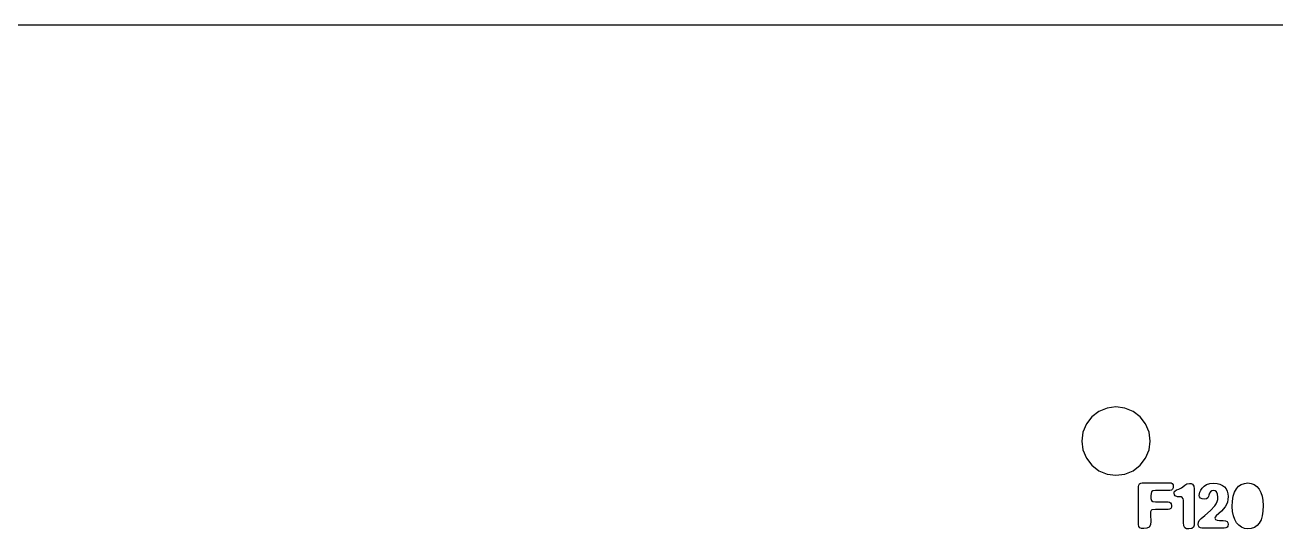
# Model space of a CAD drawing. Header units: metres. Extents: x 836 to 1034, y -1776 to -1453.
# Drawn here: x 891.3 to 946.2, y -1475.3 to -1453.2 of the extents above; entities that cross this region are included whole.
import ezdxf

# ---------------------------------------------------------------- set-up
doc = ezdxf.new("R2010")
doc.units = ezdxf.units.M

msp = doc.modelspace()

# ---------------------------------------------------------------- linework, layer by layer
at = {"layer": 'COMPONENT4'}
for p, q in [((940.215, -1473.281, 0), (940.263, -1473.245, 0)), ((940.263, -1473.245, 0), (940.32, -1473.233, 0)), ((940.32, -1473.233, 0), (941.539, -1473.233, 0)), ((941.539, -1473.233, 0), (941.597, -1473.243, 0)), ((941.597, -1473.243, 0), (941.646, -1473.272, 0)), ((941.646, -1473.272, 0), (941.68, -1473.322, 0)), ((942.285, -1473.288, 0), (942.408, -1473.264, 0)), ((942.408, -1473.264, 0), (942.48, -1473.273, 0)), ((943.153, -1473.312, 0), (943.292, -1473.263, 0)), ((943.292, -1473.263, 0), (943.463, -1473.247, 0)), ((943.463, -1473.247, 0), (943.61, -1473.259, 0)), ((943.61, -1473.259, 0), (943.737, -1473.293, 0)), ((944.671, -1473.309, 0), (944.807, -1473.261, 0)), ((944.807, -1473.261, 0), (944.962, -1473.244, 0)), ((944.962, -1473.244, 0), (945.11, -1473.262, 0)), ((945.11, -1473.262, 0), (945.242, -1473.315, 0)), ((940.173, -1473.391, 0), (940.184, -1473.333, 0)), ((940.173, -1475.067, 0), (940.173, -1473.391, 0)), ((940.184, -1473.333, 0), (940.215, -1473.281, 0)), ((940.715, -1473.7, 0), (940.709, -1473.804, 0)), ((940.709, -1473.804, 0), (940.711, -1473.93, 0)), ((940.74, -1473.625, 0), (940.715, -1473.7, 0)), ((940.8, -1473.581, 0), (940.74, -1473.625, 0)), ((940.912, -1473.566, 0), (940.8, -1473.581, 0)), ((941.539, -1473.566, 0), (940.912, -1473.566, 0)), ((941.606, -1473.554, 0), (941.539, -1473.566, 0)), ((941.654, -1473.518, 0), (941.606, -1473.554, 0)), ((941.682, -1473.462, 0), (941.654, -1473.518, 0)), ((941.68, -1473.322, 0), (941.692, -1473.391, 0)), ((941.692, -1473.391, 0), (941.682, -1473.462, 0)), ((941.727, -1473.686, 0), (941.734, -1473.637, 0)), ((941.738, -1473.766, 0), (941.727, -1473.686, 0)), ((941.734, -1473.637, 0), (941.755, -1473.6, 0)), ((941.77, -1473.813, 0), (941.738, -1473.766, 0)), ((941.755, -1473.6, 0), (941.828, -1473.549, 0)), ((941.87, -1473.846, 0), (941.77, -1473.813, 0)), ((941.828, -1473.549, 0), (941.933, -1473.509, 0)), ((941.933, -1473.509, 0), (942.05, -1473.458, 0)), ((942.05, -1473.458, 0), (942.116, -1473.408, 0)), ((942.116, -1473.408, 0), (942.191, -1473.343, 0)), ((942.191, -1473.343, 0), (942.285, -1473.288, 0)), ((942.48, -1473.273, 0), (942.532, -1473.298, 0)), ((942.532, -1473.298, 0), (942.569, -1473.336, 0)), ((942.569, -1473.336, 0), (942.593, -1473.384, 0)), ((942.593, -1473.384, 0), (942.612, -1473.503, 0)), ((942.612, -1473.503, 0), (942.613, -1473.634, 0)), ((942.613, -1473.634, 0), (942.613, -1474.947, 0)), ((942.824, -1473.786, 0), (942.854, -1473.642, 0)), ((942.839, -1473.857, 0), (942.824, -1473.786, 0)), ((942.854, -1473.642, 0), (942.894, -1473.552, 0)), ((942.894, -1473.552, 0), (942.956, -1473.464, 0)), ((942.956, -1473.464, 0), (943.042, -1473.382, 0)), ((943.042, -1473.382, 0), (943.153, -1473.312, 0)), ((943.252, -1473.774, 0), (943.235, -1473.842, 0)), ((943.279, -1473.696, 0), (943.252, -1473.774, 0)), ((943.323, -1473.632, 0), (943.279, -1473.696, 0)), ((943.381, -1473.589, 0), (943.323, -1473.632, 0)), ((943.452, -1473.575, 0), (943.381, -1473.589, 0)), ((943.522, -1473.59, 0), (943.452, -1473.575, 0)), ((943.587, -1473.638, 0), (943.522, -1473.59, 0)), ((943.633, -1473.729, 0), (943.587, -1473.638, 0)), ((943.651, -1473.868, 0), (943.633, -1473.729, 0)), ((943.737, -1473.293, 0), (943.846, -1473.347, 0)), ((943.846, -1473.347, 0), (943.935, -1473.417, 0)), ((943.935, -1473.417, 0), (944.005, -1473.503, 0)), ((944.005, -1473.503, 0), (944.055, -1473.603, 0)), ((944.055, -1473.603, 0), (944.086, -1473.715, 0)), ((944.086, -1473.715, 0), (944.096, -1473.834, 0)), ((944.323, -1473.827, 0), (944.379, -1473.649, 0)), ((944.379, -1473.649, 0), (944.456, -1473.504, 0)), ((944.456, -1473.504, 0), (944.554, -1473.39, 0)), ((944.554, -1473.39, 0), (944.671, -1473.309, 0)), ((945.242, -1473.315, 0), (945.357, -1473.4, 0)), ((945.357, -1473.4, 0), (945.453, -1473.514, 0)), ((945.453, -1473.514, 0), (945.53, -1473.656, 0)), ((945.53, -1473.656, 0), (945.587, -1473.825, 0)), ((940.711, -1473.93, 0), (940.731, -1474.012, 0)), ((940.731, -1474.012, 0), (940.792, -1474.057, 0)), ((940.792, -1474.057, 0), (940.912, -1474.07, 0)), ((940.912, -1474.07, 0), (941.463, -1474.07, 0)), ((941.463, -1474.07, 0), (941.521, -1474.08, 0)), ((941.521, -1474.08, 0), (941.57, -1474.108, 0)), ((941.577, -1474.357, 0), (941.53, -1474.392, 0)), ((941.57, -1474.108, 0), (941.604, -1474.159, 0)), ((941.606, -1474.303, 0), (941.577, -1474.357, 0)), ((941.604, -1474.159, 0), (941.615, -1474.234, 0)), ((941.615, -1474.234, 0), (941.606, -1474.303, 0)), ((941.987, -1473.849, 0), (941.87, -1473.846, 0)), ((942.04, -1473.856, 0), (941.987, -1473.849, 0)), ((942.079, -1473.88, 0), (942.04, -1473.856, 0)), ((942.119, -1473.935, 0), (942.079, -1473.88, 0)), ((942.135, -1473.993, 0), (942.119, -1473.935, 0)), ((942.138, -1474.132, 0), (942.135, -1473.993, 0)), ((942.138, -1474.982, 0), (942.138, -1474.132, 0)), ((942.884, -1473.911, 0), (942.839, -1473.857, 0)), ((942.959, -1473.945, 0), (942.884, -1473.911, 0)), ((943.065, -1473.956, 0), (942.959, -1473.945, 0)), ((943.148, -1473.942, 0), (943.065, -1473.956, 0)), ((943.202, -1473.9, 0), (943.148, -1473.942, 0)), ((943.235, -1473.842, 0), (943.202, -1473.9, 0)), ((943.326, -1474.451, 0), (943.506, -1474.251, 0)), ((943.506, -1474.251, 0), (943.569, -1474.156, 0)), ((943.569, -1474.156, 0), (943.615, -1474.061, 0)), ((943.615, -1474.061, 0), (943.642, -1473.965, 0)), ((943.642, -1473.965, 0), (943.651, -1473.868, 0)), ((943.963, -1474.291, 0), (943.799, -1474.482, 0)), ((944.021, -1474.191, 0), (943.963, -1474.291, 0)), ((944.063, -1474.084, 0), (944.021, -1474.191, 0)), ((944.088, -1473.967, 0), (944.063, -1474.084, 0)), ((944.096, -1473.834, 0), (944.088, -1473.967, 0)), ((944.279, -1474.279, 0), (944.29, -1474.037, 0)), ((944.291, -1474.489, 0), (944.279, -1474.279, 0)), ((944.29, -1474.037, 0), (944.323, -1473.827, 0)), ((945.587, -1473.825, 0), (945.622, -1474.017, 0)), ((945.622, -1474.017, 0), (945.634, -1474.232, 0)), ((945.634, -1474.232, 0), (945.623, -1474.475, 0)), ((940.698, -1474.501, 0), (940.695, -1474.659, 0)), ((940.695, -1474.659, 0), (940.704, -1474.923, 0)), ((940.718, -1474.454, 0), (940.698, -1474.501, 0)), ((940.755, -1474.424, 0), (940.718, -1474.454, 0)), ((940.912, -1474.404, 0), (940.755, -1474.424, 0)), ((941.463, -1474.404, 0), (940.912, -1474.404, 0)), ((941.53, -1474.392, 0), (941.463, -1474.404, 0)), ((942.797, -1474.966, 0), (942.832, -1474.892, 0)), ((942.832, -1474.892, 0), (942.917, -1474.805, 0)), ((942.917, -1474.805, 0), (943.076, -1474.672, 0)), ((943.076, -1474.672, 0), (943.326, -1474.451, 0)), ((943.528, -1474.738, 0), (943.516, -1474.79, 0)), ((943.516, -1474.79, 0), (943.54, -1474.848, 0)), ((943.575, -1474.684, 0), (943.528, -1474.738, 0)), ((943.54, -1474.848, 0), (943.609, -1474.878, 0)), ((943.799, -1474.482, 0), (943.575, -1474.684, 0)), ((943.609, -1474.878, 0), (943.723, -1474.888, 0)), ((943.723, -1474.888, 0), (943.885, -1474.889, 0)), ((943.885, -1474.889, 0), (943.987, -1474.901, 0)), ((943.987, -1474.901, 0), (944.051, -1474.938, 0)), ((944.329, -1474.679, 0), (944.291, -1474.489, 0)), ((944.388, -1474.845, 0), (944.329, -1474.679, 0)), ((944.467, -1474.985, 0), (944.388, -1474.845, 0)), ((945.538, -1474.86, 0), (945.463, -1475.001, 0)), ((945.591, -1474.685, 0), (945.538, -1474.86, 0)), ((945.623, -1474.475, 0), (945.591, -1474.685, 0)), ((940.185, -1475.155, 0), (940.173, -1475.067, 0)), ((940.223, -1475.208, 0), (940.185, -1475.155, 0)), ((940.292, -1475.234, 0), (940.223, -1475.208, 0)), ((940.402, -1475.243, 0), (940.292, -1475.234, 0)), ((940.538, -1475.23, 0), (940.402, -1475.243, 0)), ((940.632, -1475.181, 0), (940.538, -1475.23, 0)), ((940.686, -1475.084, 0), (940.632, -1475.181, 0)), ((940.704, -1474.923, 0), (940.686, -1475.084, 0)), ((942.151, -1475.125, 0), (942.138, -1474.982, 0)), ((942.194, -1475.208, 0), (942.151, -1475.125, 0)), ((942.268, -1475.248, 0), (942.194, -1475.208, 0)), ((942.378, -1475.258, 0), (942.268, -1475.248, 0)), ((942.502, -1475.24, 0), (942.378, -1475.258, 0)), ((942.573, -1475.186, 0), (942.502, -1475.24, 0)), ((942.606, -1475.091, 0), (942.573, -1475.186, 0)), ((942.613, -1474.947, 0), (942.606, -1475.091, 0)), ((942.789, -1475.059, 0), (942.797, -1474.966, 0)), ((942.799, -1475.127, 0), (942.789, -1475.059, 0)), ((942.83, -1475.179, 0), (942.799, -1475.127, 0)), ((942.88, -1475.212, 0), (942.83, -1475.179, 0)), ((942.947, -1475.223, 0), (942.88, -1475.212, 0)), ((943.92, -1475.223, 0), (942.947, -1475.223, 0)), ((943.992, -1475.213, 0), (943.92, -1475.223, 0)), ((944.048, -1475.185, 0), (943.992, -1475.213, 0)), ((944.084, -1475.133, 0), (944.048, -1475.185, 0)), ((944.051, -1474.938, 0), (944.085, -1474.991, 0)), ((944.096, -1475.053, 0), (944.084, -1475.133, 0)), ((944.085, -1474.991, 0), (944.096, -1475.053, 0)), ((944.564, -1475.097, 0), (944.467, -1474.985, 0)), ((944.679, -1475.18, 0), (944.564, -1475.097, 0)), ((944.81, -1475.231, 0), (944.679, -1475.18, 0)), ((944.953, -1475.249, 0), (944.81, -1475.231, 0)), ((945.113, -1475.233, 0), (944.953, -1475.249, 0)), ((945.251, -1475.187, 0), (945.113, -1475.233, 0)), ((945.368, -1475.109, 0), (945.251, -1475.187, 0)), ((945.463, -1475.001, 0), (945.368, -1475.109, 0))]:
    msp.add_line(p, q, dxfattribs=at)
at = {"layer": 'GROUP0'}
msp.add_line((1008.179, -1453.179, 0), (862.179, -1453.179, 0), dxfattribs=at)
at = {"layer": 'GROUP1'}
for p, q in [((938.791, -1469.959, 0), (938.429, -1470.109, 0)), ((939.179, -1469.908, 0), (938.791, -1469.959, 0)), ((939.567, -1469.959, 0), (939.179, -1469.908, 0)), ((939.929, -1470.109, 0), (939.567, -1469.959, 0)), ((938.119, -1470.347, 0), (937.88, -1470.658, 0)), ((938.429, -1470.109, 0), (938.119, -1470.347, 0)), ((940.24, -1470.347, 0), (939.929, -1470.109, 0)), ((940.478, -1470.658, 0), (940.24, -1470.347, 0)), ((937.73, -1471.02, 0), (937.679, -1471.408, 0)), ((937.88, -1470.658, 0), (937.73, -1471.02, 0)), ((940.628, -1471.02, 0), (940.478, -1470.658, 0)), ((940.679, -1471.408, 0), (940.628, -1471.02, 0)), ((937.679, -1471.408, 0), (937.73, -1471.796, 0)), ((940.628, -1471.796, 0), (940.679, -1471.408, 0)), ((937.73, -1471.796, 0), (937.88, -1472.158, 0)), ((937.88, -1472.158, 0), (938.119, -1472.469, 0)), ((940.24, -1472.469, 0), (940.478, -1472.158, 0)), ((940.478, -1472.158, 0), (940.628, -1471.796, 0)), ((938.119, -1472.469, 0), (938.429, -1472.707, 0)), ((938.429, -1472.707, 0), (938.791, -1472.857, 0)), ((939.567, -1472.857, 0), (939.929, -1472.707, 0)), ((939.929, -1472.707, 0), (940.24, -1472.469, 0)), ((938.791, -1472.857, 0), (939.179, -1472.908, 0)), ((939.179, -1472.908, 0), (939.567, -1472.857, 0))]:
    msp.add_line(p, q, dxfattribs=at)

doc.saveas('drawing.dxf')
